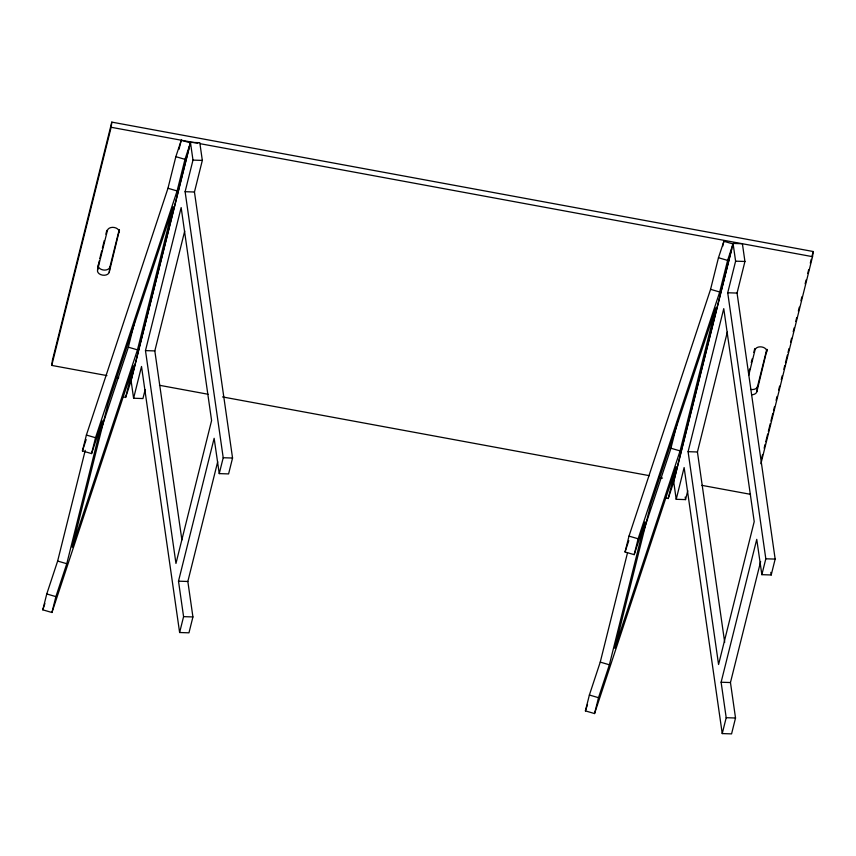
<?xml version="1.0" encoding="UTF-8"?>
<svg xmlns="http://www.w3.org/2000/svg" width="856" height="856" viewBox="0 0 856 856"><rect width="100%" height="100%" fill="white"/><g stroke="black" fill="none" stroke-linecap="round" stroke-linejoin="round"><path stroke-width="1.28" d="M106.925 375.591L51.756 365.416L52.419 360.248L111.804 122.119L813.2 251.514L812.537 256.672L760.898 463.749M51.756 365.416L111.141 127.277L111.804 122.119M119.466 229.964L109.236 272.229A5.949 4.077 7.3 0 1 102.399 275.118A5.949 4.077 7.3 0 1 97.541 270.079L99.157 261.069M109.236 272.229L109.889 267.061L119.155 229.932M751.568 394.744A5.949 4.077 7.3 0 0 756.854 391.706L757.517 386.538L766.773 349.409M756.854 391.706L767.083 349.43M99.799 258.512L101.714 250.829M102.356 248.261L104.272 240.579M105.866 234.18L106.829 230.339M97.541 270.079L107.439 230.382A5.949 4.077 7.3 0 1 114.276 227.493A5.949 4.077 7.3 0 1 119.134 232.543M123.307 396.81L125.597 397.473L133.515 365.726L51.938 612.5L42.8 609.836L46.759 593.957L57.641 561.055L85.247 450.352M82.433 450.919L86.392 435.051L167.969 188.267L175.844 156.669L181.279 140.224L190.417 142.888L184.982 159.344L177.106 190.941L95.53 437.716L91.571 453.594L82.433 450.919L86.178 439.588M51.938 612.5L55.897 596.621L66.779 563.719L102.41 420.842L91.571 453.594M100.719 430.707L128.336 347.183L135.077 320.123M179.022 149.276L181.279 140.224M137.474 349.847L173.147 206.81L107.845 404.385L72.214 547.273L137.474 349.847L128.336 347.183M217.691 461.769L187.839 581.481L192.921 616.951L188.962 632.819L179.621 632.52L183.58 616.641L178.497 581.171L214.139 438.293L219.254 473.603L228.595 473.914L232.554 458.035L194.451 192.012L202.326 160.414L199.79 142.674L190.449 142.374L131.054 380.503L133.6 398.243L142.941 398.543L145.156 389.651M189.775 145.477L131.032 381.027L125.597 397.473M133.6 398.243L141.518 366.486L179.621 632.52M145.477 350.618L181.151 207.58L211.593 420.553L175.962 563.441L145.477 350.618L154.818 350.917L184.703 231.077M219.254 473.603L223.213 457.735L185.11 191.701L192.985 160.104L190.449 142.374M665.925 497.871L668.204 498.534L676.122 466.788L594.556 713.562L585.408 710.897L589.377 695.019L600.249 662.116L627.534 552.698M625.041 551.981L629 536.113L710.576 289.328L718.462 257.731L723.898 241.285L733.036 243.949L727.6 260.406L719.714 292.003L638.137 538.777L634.178 554.656L625.041 551.981L628.796 540.65M594.556 713.562L598.515 697.683L609.386 664.78L645.017 521.903L634.178 554.656M643.338 531.769L670.943 448.244L677.695 421.184M722.603 246.464L723.898 241.285M680.081 450.909L715.755 307.871L650.464 505.447L614.822 648.334L680.081 450.909L670.943 448.244M760.631 561.536L730.457 682.542L735.529 718.013L731.57 733.881L722.239 733.581L726.198 717.702L721.116 682.232L756.747 539.355L761.861 574.665L771.203 574.975L775.162 559.096L737.059 293.073L744.934 261.476L742.398 243.735L733.057 243.436L673.672 481.564L676.208 499.305L685.549 499.604L687.764 490.713M731.741 249.128L673.64 482.089L668.204 498.534M676.208 499.305L684.126 467.547L722.239 733.581M688.085 451.679L723.759 308.642L754.211 521.614L718.569 664.502L688.085 451.679L697.426 451.979L727.311 332.139M761.861 574.665L765.82 558.797L727.718 292.763L735.604 261.166L733.057 243.436M748.7 372.863L749.653 369.022M751.258 362.623L752.21 358.782M753.804 352.372L754.767 348.531M748.679 375.463L755.056 349.858A5.949 4.077 7.3 0 1 761.894 346.969A5.949 4.077 7.3 0 1 766.751 352.019M761.562 458.581L762.525 454.697M764.14 448.234L765.103 444.35M765.756 441.76L767.693 433.992M768.335 431.403L770.272 423.645M770.914 421.056L772.85 413.288M773.503 410.698L774.466 406.814M776.082 400.341L777.055 396.456M778.66 389.994L779.634 386.11M781.25 379.636L782.213 375.752M783.828 369.278L784.792 365.405M785.444 362.816L787.381 355.047M788.023 352.458L788.997 348.574M790.602 342.1L791.575 338.227M793.191 331.754L794.154 327.869M795.77 321.396L796.743 317.512M798.348 311.049L799.322 307.165M800.938 300.691L801.901 296.807M805.132 283.86L806.095 279.987M807.711 273.513L808.685 269.629M810.3 263.156L811.263 259.272M811.905 256.682L813.2 251.514M42.8 609.836L44.887 603.501M585.408 710.897L587.505 704.563M192.985 160.104L202.326 160.414M185.11 191.701L194.451 192.012M735.604 261.166L744.934 261.476M727.718 292.763L737.059 293.073M223.213 457.735L232.554 458.035M765.82 558.797L775.162 559.096M178.497 581.171L187.839 581.481M183.58 616.641L192.921 616.951M721.116 682.232L730.457 682.542M726.198 717.702L735.529 718.013M111.141 127.277L197.832 143.273M200.465 143.755L812.537 256.672M116.116 377.293L118.738 377.774M159.462 385.286L208.061 394.252M222.506 396.916L649.383 475.669M658.574 477.359L662.523 478.087M701.92 485.363L750.519 494.329M718.462 257.731L727.6 260.406M710.576 289.328L719.714 292.003M175.844 156.669L184.982 159.344M167.969 188.267L177.106 190.941M629 536.113L638.137 538.777M86.392 435.051L95.53 437.716M600.249 662.116L609.386 664.78M589.377 695.019L598.515 697.683M57.641 561.055L66.779 563.719M46.759 593.957L55.897 596.621M770.828 572.354L771.203 574.975M697.426 451.979L724.69 642.332M685.185 497.069L685.549 499.604M154.818 350.917L181.889 539.943M109.889 267.061A5.949 4.077 7.3 0 1 103.062 269.961A5.949 4.077 7.3 0 1 98.205 264.911M757.517 386.538A5.949 4.077 7.3 0 1 750.68 389.427"/></g></svg>
